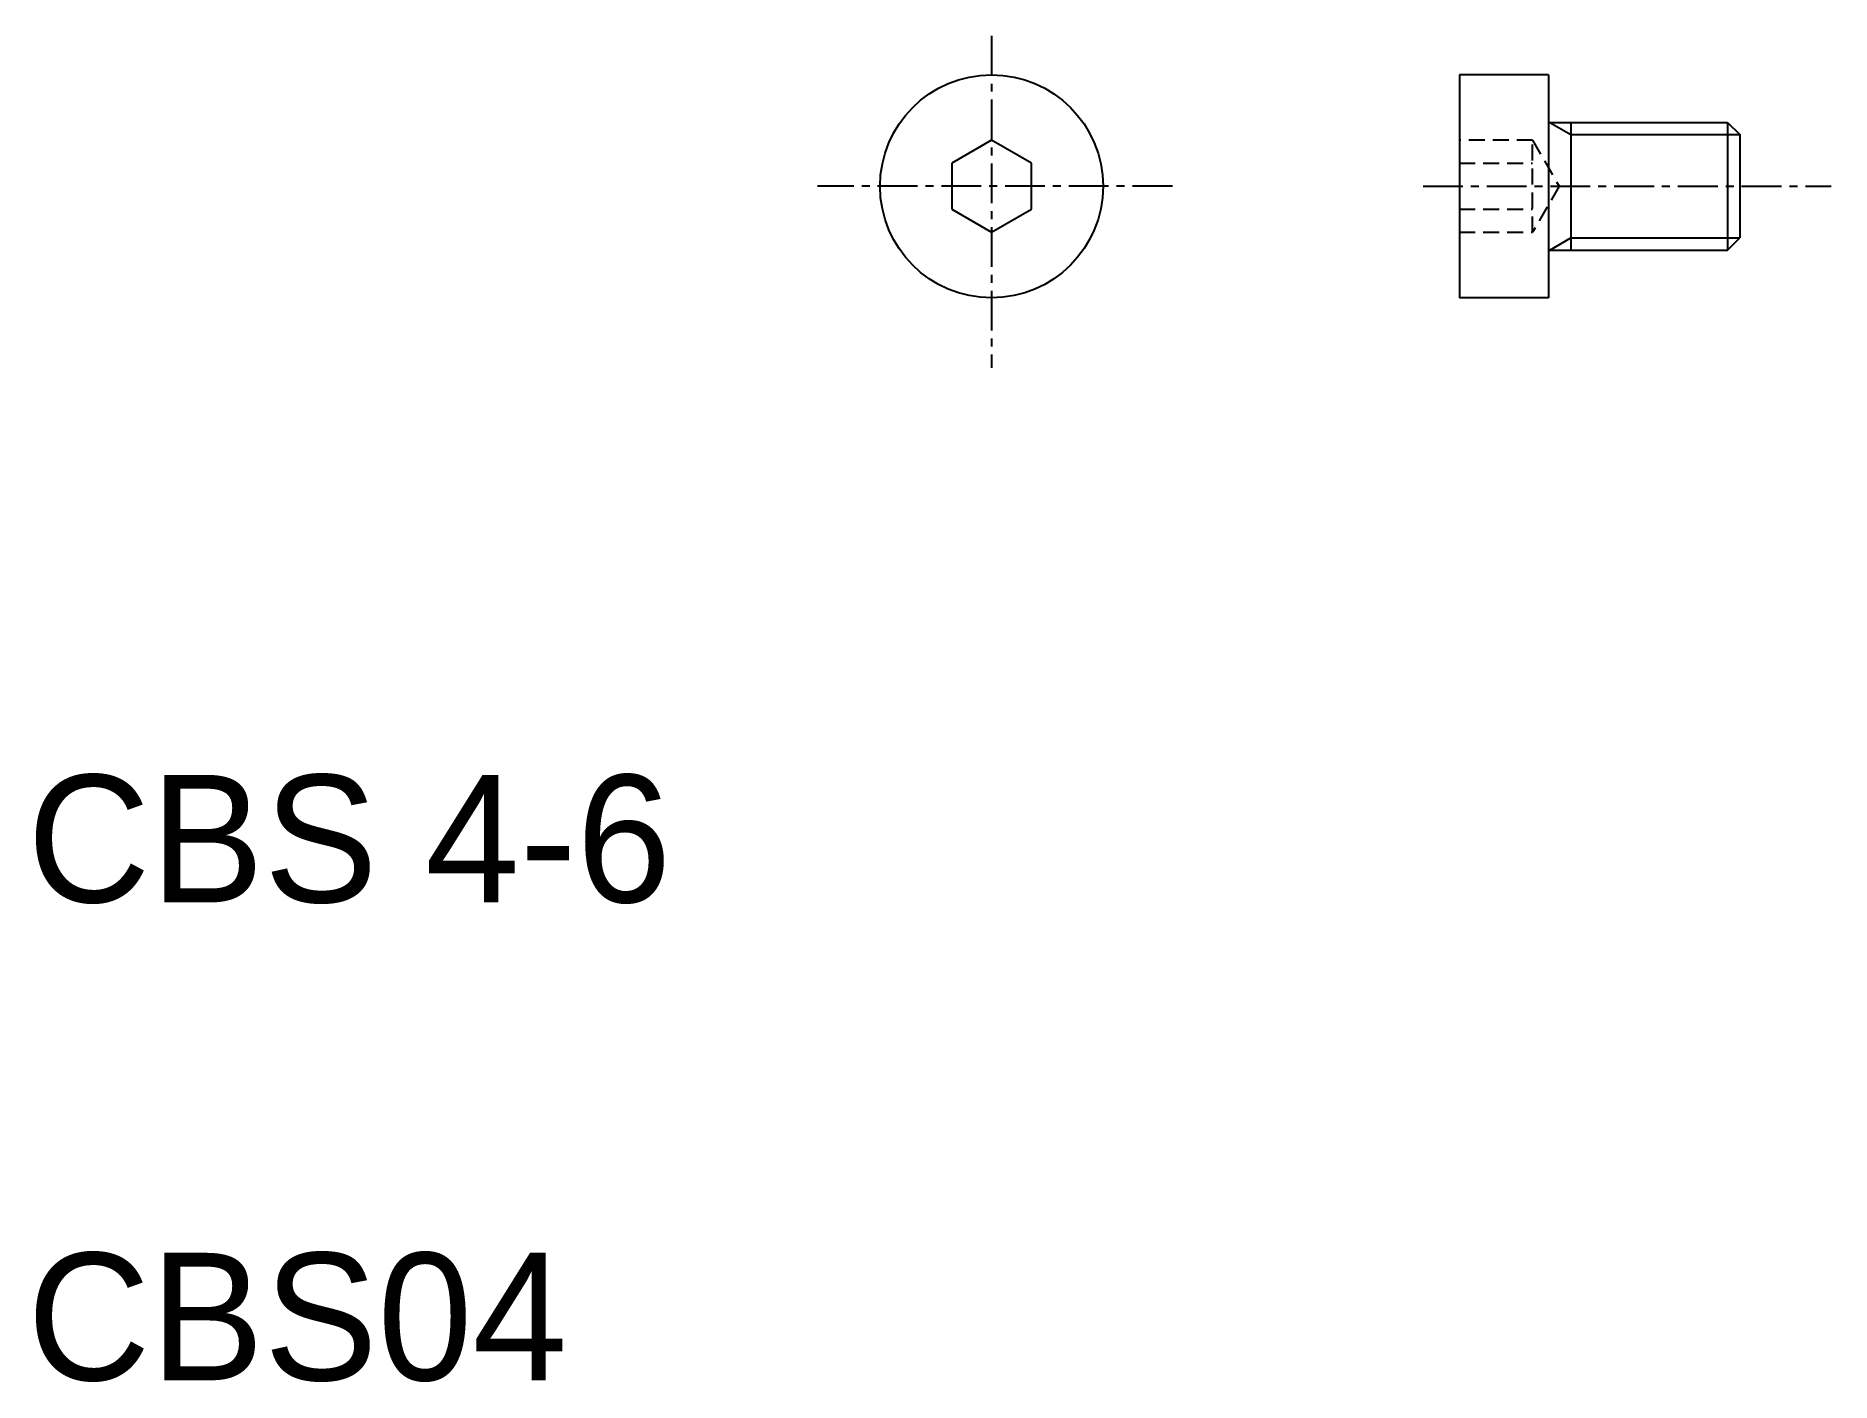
# Model space of a CAD drawing. Extents: x 10.3 to 66.6, y 9.9 to 52.2.
import ezdxf

# ---------------------------------------------------------------- set-up
doc = ezdxf.new("R2010")
doc.units = 0
doc.linetypes.add('CENTER', pattern=[2, 1.25, -0.25, 0.25, -0.25])
doc.linetypes.add('DASHED', pattern=[0.75, 0.5, -0.25])
doc.layers.get('0').update_dxf_attribs({"linetype": 'CONTINUOUS'})
doc.layers.add('CENTER', color=1, linetype='CENTER')

msp = doc.modelspace()

# ---------------------------------------------------------------- linework, layer by layer
at = {"color": 7, "linetype": 'CONTINUOUS'}
for p, q in [((57.752, 50.971), (54.952, 50.971)), ((54.952, 50.971), (54.952, 43.971)), ((57.752, 50.971), (57.752, 43.971)), ((57.752, 49.471), (63.373, 49.471)), ((58.452, 49.471), (58.452, 45.471)), ((63.373, 49.471), (63.373, 45.471)), ((63.373, 49.471), (63.752, 49.092)), ((63.752, 49.092), (63.752, 45.85)), ((40.269, 48.915), (39.019, 48.193)), ((41.519, 48.193), (40.269, 48.915)), ((39.019, 48.193), (39.019, 46.75)), ((41.519, 46.75), (41.519, 48.193)), ((39.019, 46.75), (40.269, 46.028)), ((40.269, 46.028), (41.519, 46.75)), ((63.373, 45.471), (63.752, 45.85)), ((57.752, 45.471), (63.373, 45.471)), ((57.752, 43.971), (54.952, 43.971))]:
    msp.add_line(p, q, dxfattribs=at)
at = {"color": 3, "linetype": 'CONTINUOUS'}
for p, q in [((57.796, 49.471), (58.452, 49.092)), ((58.452, 49.092), (63.752, 49.092)), ((57.796, 45.471), (58.452, 45.85)), ((58.452, 45.85), (63.752, 45.85))]:
    msp.add_line(p, q, dxfattribs=at)
at = {"color": 3, "linetype": 'DASHED'}
for p, q in [((57.252, 48.915), (54.952, 48.915)), ((57.252, 46.028), (57.252, 48.915)), ((57.252, 48.915), (58.086, 47.471)), ((54.952, 48.193), (57.252, 48.193)), ((58.086, 47.471), (57.252, 46.028)), ((54.952, 46.75), (57.252, 46.75)), ((54.952, 46.028), (57.252, 46.028))]:
    msp.add_line(p, q, dxfattribs=at)
at = {"color": 7, "linetype": 'CONTINUOUS'}
msp.add_circle((40.269, 47.471), 3.5, dxfattribs=at)
at = {"layer": 'CENTER', "color": 1, "linetype": 'CENTER'}
for p, q in [((40.269, 52.191), (40.269, 41.77)), ((45.943, 47.471), (34.8, 47.471)), ((53.812, 47.471), (66.62, 47.471))]:
    msp.add_line(p, q, dxfattribs=at)

# ---------------------------------------------------------------- texts
at = {"color": 7, "linetype": 'CONTINUOUS'}
for s, p in [('CBS 4-6', (10, 25)), ('CBS04', (10, 10))]:
    msp.add_text(s, height=4, dxfattribs=at).set_placement(p)

doc.saveas('drawing.dxf')
